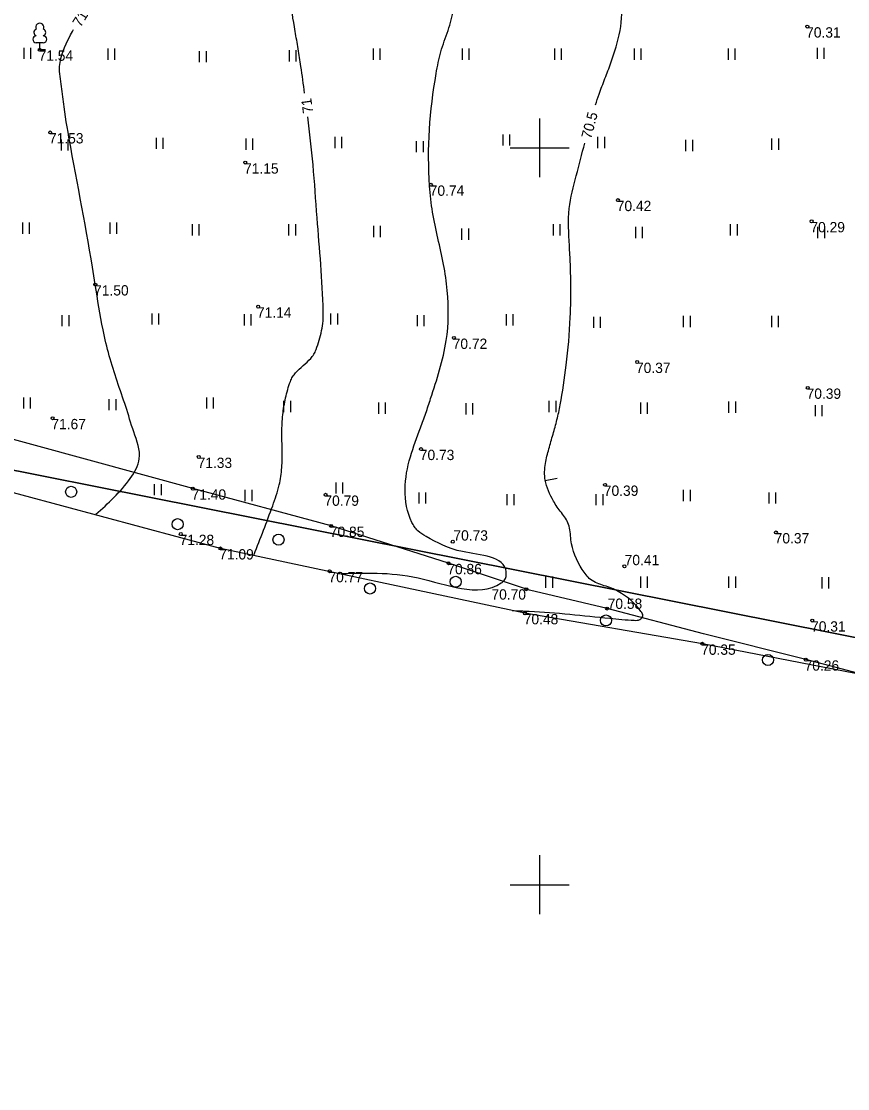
# Model space of a CAD drawing. Extents: x 637052 to 638628, y 6462502 to 6466834.
# Drawn here: x 637714.8 to 637770.9, y 6465736.2 to 6465808.6 of the extents above; entities that cross this region are included whole.
import ezdxf

# ---------------------------------------------------------------- set-up
doc = ezdxf.new("R2010")
doc.units = 0
for name, color, linetype in [('AED', 7, 'Continuous'), ('HALJASTUS', 7, 'Continuous'), ('HORISONTAAL-EH2000', 7, 'Continuous'), ('KORGUS-EH2000', 7, 'Continuous'), ('MOOTPIIR', 7, 'Continuous'), ('PIIR', 7, 'Continuous'), ('PUU', 7, 'Continuous'), ('VORK', 7, 'Continuous')]:
    doc.layers.add(name, color=color, linetype=linetype)

msp = doc.modelspace()

# ---------------------------------------------------------------- linework, layer by layer
at = {"layer": 'AED'}
msp.add_lwpolyline([(637784.245, 6465761.355), (637778.862, 6465762.431), (637768.062, 6465765.272), (637761.116, 6465767.013), (637754.568, 6465768.74), (637749.313, 6465769.997), (637743.806, 6465771.815), (637735.83, 6465774.343), (637726.443, 6465776.873), (637712.109, 6465780.798), (637705.885, 6465782.096), (637695.327, 6465784.435), (637682.828, 6465786.945), (637672.601, 6465788.745), (637668.379, 6465789.513), (637663.193, 6465790.506), (637656.13, 6465791.515), (637655.402, 6465786.772)], dxfattribs=at)
at = {"layer": 'HALJASTUS'}
for p, q in [((637714.968, 6465806.788), (637714.968, 6465806.028)), ((637715.428, 6465806.788), (637715.428, 6465806.028)), ((637720.668, 6465806.731), (637720.668, 6465805.971)), ((637721.128, 6465806.731), (637721.128, 6465805.971)), ((637726.881, 6465806.56), (637726.881, 6465805.8)), ((637727.341, 6465806.56), (637727.341, 6465805.8)), ((637732.98, 6465806.617), (637732.98, 6465805.857)), ((637733.44, 6465806.617), (637733.44, 6465805.857)), ((637738.68, 6465806.731), (637738.68, 6465805.971)), ((637739.14, 6465806.731), (637739.14, 6465805.971)), ((637744.723, 6465806.731), (637744.723, 6465805.971)), ((637745.183, 6465806.731), (637745.183, 6465805.971)), ((637750.993, 6465806.731), (637750.993, 6465805.971)), ((637751.453, 6465806.731), (637751.453, 6465805.971)), ((637756.408, 6465806.731), (637756.408, 6465805.971)), ((637756.868, 6465806.731), (637756.868, 6465805.971)), ((637762.792, 6465806.731), (637762.792, 6465805.971)), ((637763.252, 6465806.731), (637763.252, 6465805.971)), ((637768.834, 6465806.788), (637768.834, 6465806.028)), ((637769.294, 6465806.788), (637769.294, 6465806.028)), ((637736.087, 6465800.743), (637736.087, 6465799.983)), ((637736.547, 6465800.743), (637736.547, 6465799.983)), ((637747.487, 6465800.914), (637747.487, 6465800.154)), ((637747.947, 6465800.914), (637747.947, 6465800.154)), ((637753.928, 6465800.743), (637753.928, 6465799.983)), ((637754.388, 6465800.743), (637754.388, 6465799.983)), ((637717.505, 6465800.572), (637717.505, 6465799.812)), ((637717.965, 6465800.572), (637717.965, 6465799.812)), ((637723.946, 6465800.686), (637723.946, 6465799.926)), ((637724.406, 6465800.686), (637724.406, 6465799.926)), ((637730.045, 6465800.629), (637730.045, 6465799.869)), ((637730.505, 6465800.629), (637730.505, 6465799.869)), ((637741.616, 6465800.457), (637741.616, 6465799.697)), ((637742.076, 6465800.457), (637742.076, 6465799.697)), ((637759.899, 6465800.543), (637759.899, 6465799.783)), ((637760.359, 6465800.543), (637760.359, 6465799.783)), ((637765.741, 6465800.629), (637765.741, 6465799.869)), ((637766.201, 6465800.629), (637766.201, 6465799.869)), ((637714.883, 6465794.925), (637714.883, 6465794.165)), ((637715.343, 6465794.925), (637715.343, 6465794.165)), ((637720.811, 6465794.925), (637720.811, 6465794.165)), ((637721.271, 6465794.925), (637721.271, 6465794.165)), ((637726.397, 6465794.811), (637726.397, 6465794.051)), ((637726.857, 6465794.811), (637726.857, 6465794.051)), ((637732.952, 6465794.811), (637732.952, 6465794.051)), ((637733.412, 6465794.811), (637733.412, 6465794.051)), ((637738.709, 6465794.697), (637738.709, 6465793.937)), ((637739.169, 6465794.697), (637739.169, 6465793.937)), ((637744.694, 6465794.526), (637744.694, 6465793.766)), ((637745.154, 6465794.526), (637745.154, 6465793.766)), ((637750.907, 6465794.811), (637750.907, 6465794.051)), ((637751.367, 6465794.811), (637751.367, 6465794.051)), ((637756.493, 6465794.64), (637756.493, 6465793.88)), ((637756.953, 6465794.64), (637756.953, 6465793.88)), ((637762.934, 6465794.811), (637762.934, 6465794.051)), ((637763.394, 6465794.811), (637763.394, 6465794.051)), ((637768.862, 6465794.64), (637768.862, 6465793.88)), ((637769.322, 6465794.64), (637769.322, 6465793.88)), ((637717.562, 6465788.651), (637717.562, 6465787.891)), ((637718.022, 6465788.651), (637718.022, 6465787.891)), ((637723.661, 6465788.765), (637723.661, 6465788.005)), ((637724.121, 6465788.765), (637724.121, 6465788.005)), ((637729.931, 6465788.708), (637729.931, 6465787.948)), ((637730.391, 6465788.708), (637730.391, 6465787.948)), ((637735.802, 6465788.765), (637735.802, 6465788.005)), ((637736.262, 6465788.765), (637736.262, 6465788.005)), ((637741.673, 6465788.651), (637741.673, 6465787.891)), ((637742.133, 6465788.651), (637742.133, 6465787.891)), ((637747.715, 6465788.708), (637747.715, 6465787.948)), ((637748.175, 6465788.708), (637748.175, 6465787.948)), ((637753.643, 6465788.537), (637753.643, 6465787.777)), ((637754.103, 6465788.537), (637754.103, 6465787.777)), ((637759.742, 6465788.594), (637759.742, 6465787.834)), ((637760.202, 6465788.594), (637760.202, 6465787.834)), ((637765.727, 6465788.594), (637765.727, 6465787.834)), ((637766.187, 6465788.594), (637766.187, 6465787.834)), ((637714.94, 6465783.062), (637714.94, 6465782.302)), ((637715.4, 6465783.062), (637715.4, 6465782.302)), ((637720.754, 6465782.948), (637720.754, 6465782.188)), ((637721.214, 6465782.948), (637721.214, 6465782.188)), ((637727.366, 6465783.062), (637727.366, 6465782.302)), ((637727.826, 6465783.062), (637727.826, 6465782.302)), ((637732.61, 6465782.834), (637732.61, 6465782.074)), ((637733.07, 6465782.834), (637733.07, 6465782.074)), ((637739.051, 6465782.72), (637739.051, 6465781.96)), ((637739.511, 6465782.72), (637739.511, 6465781.96)), ((637744.979, 6465782.663), (637744.979, 6465781.903)), ((637745.439, 6465782.663), (637745.439, 6465781.903)), ((637750.622, 6465782.834), (637750.622, 6465782.074)), ((637751.082, 6465782.834), (637751.082, 6465782.074)), ((637756.835, 6465782.72), (637756.835, 6465781.96)), ((637757.295, 6465782.72), (637757.295, 6465781.96)), ((637762.82, 6465782.777), (637762.82, 6465782.017)), ((637763.28, 6465782.777), (637763.28, 6465782.017)), ((637768.691, 6465782.549), (637768.691, 6465781.789)), ((637769.151, 6465782.549), (637769.151, 6465781.789)), ((637723.832, 6465777.187), (637723.832, 6465776.427)), ((637724.292, 6465777.187), (637724.292, 6465776.427)), ((637736.144, 6465777.302), (637736.144, 6465776.542)), ((637736.604, 6465777.302), (637736.604, 6465776.542)), ((637729.988, 6465776.788), (637729.988, 6465776.028)), ((637730.448, 6465776.788), (637730.448, 6465776.028)), ((637741.787, 6465776.617), (637741.787, 6465775.857)), ((637742.247, 6465776.617), (637742.247, 6465775.857)), ((637747.772, 6465776.503), (637747.772, 6465775.743)), ((637748.232, 6465776.503), (637748.232, 6465775.743)), ((637753.814, 6465776.503), (637753.814, 6465775.743)), ((637754.274, 6465776.503), (637754.274, 6465775.743)), ((637759.742, 6465776.788), (637759.742, 6465776.028)), ((637760.202, 6465776.788), (637760.202, 6465776.028)), ((637765.556, 6465776.617), (637765.556, 6465775.857)), ((637766.016, 6465776.617), (637766.016, 6465775.857)), ((637750.394, 6465770.914), (637750.394, 6465770.154)), ((637750.854, 6465770.914), (637750.854, 6465770.154)), ((637756.835, 6465770.914), (637756.835, 6465770.154)), ((637757.295, 6465770.914), (637757.295, 6465770.154)), ((637762.82, 6465770.914), (637762.82, 6465770.154)), ((637763.28, 6465770.914), (637763.28, 6465770.154)), ((637769.147, 6465770.857), (637769.147, 6465770.097)), ((637769.607, 6465770.857), (637769.607, 6465770.097))]:
    msp.add_line(p, q, dxfattribs=at)
for centre in [(637718.185, 6465776.658), (637725.413, 6465774.463), (637732.264, 6465773.407), (637738.477, 6465770.099), (637744.291, 6465770.555), (637754.494, 6465767.932), (637765.495, 6465765.251)]:
    msp.add_circle(centre, 0.375, dxfattribs=at)
at = {"layer": 'HORISONTAAL-EH2000'}
msp.add_line((637750.374, 6465777.436), (637751.179, 6465777.59), dxfattribs=at)
for points in [[(637753.785, 6465802.906), (637754.031, 6465803.639), (637754.428, 6465804.699), (637754.828, 6465805.762), (637755.187, 6465806.845), (637755.564, 6465809.072), (637755.545, 6465809.853), (637755.238, 6465811.197), (637754.847, 6465811.674), (637754.443, 6465812.124), (637753.613, 6465812.968), (637752.773, 6465813.783), (637751.951, 6465814.623), (637750.251, 6465816.445), (637748.596, 6465818.323), (637746.896, 6465821.082), (637745.583, 6465824.079), (637744.843, 6465825.833), (637744.282, 6465827.642), (637743.802, 6465831.068), (637743.391, 6465837.167), (637743.528, 6465841.073), (637744.419, 6465846.966), (637745.788, 6465854.709), (637746.077, 6465855.886), (637746.436, 6465857.049), (637746.775, 6465858.215), (637747.004, 6465859.403), (637747.483, 6465864.234), (637747.689, 6465866.084), (637748.031, 6465867.454), (637749.194, 6465869.053)], [(637784.245, 6465761.355), (637785.835, 6465763.796), (637786.841, 6465764.752), (637787.43, 6465765.152), (637787.992, 6465765.577), (637788.716, 6465766.194), (637789.412, 6465766.844), (637790.109, 6465767.494), (637790.834, 6465768.113), (637792.642, 6465769.313), (637794.589, 6465770.302), (637796.558, 6465771.259), (637798.436, 6465772.361), (637802.408, 6465775.273), (637805.12, 6465777.436), (637806.433, 6465778.572), (637807.715, 6465779.762), (637808.965, 6465781.501), (637809.396, 6465782.475), (637809.735, 6465783.462), (637809.975, 6465784.598), (637810.019, 6465785.175), (637810.011, 6465785.746), (637809.238, 6465787.882), (637808.142, 6465789.144), (637807, 6465790.339), (637804.64, 6465792.6), (637802.268, 6465794.815), (637799.994, 6465797.132), (637797.062, 6465800.337), (637794.154, 6465803.551), (637791.324, 6465806.879), (637789.955, 6465808.619), (637788.626, 6465810.426), (637787.667, 6465813.03), (637787.513, 6465814.478), (637787.609, 6465815.97), (637787.631, 6465817.464), (637787.514, 6465818.201), (637787.256, 6465818.923), (637786.51, 6465819.815), (637786.015, 6465820.124), (637785.476, 6465820.362), (637783.59, 6465820.613), (637781.646, 6465820.337), (637779.716, 6465820.056), (637777.874, 6465820.293), (637776.486, 6465820.975), (637775.204, 6465821.869), (637774.36, 6465822.74), (637773.663, 6465823.749), (637772.983, 6465824.76), (637772.191, 6465825.638), (637770.897, 6465826.223), (637769.588, 6465825.912), (637769.055, 6465825.287), (637768.649, 6465824.597), (637768.082, 6465823.103), (637767.919, 6465822.065), (637767.997, 6465820.999), (637768.48, 6465818.824), (637768.747, 6465816.664), (637768.554, 6465815.617), (637768.333, 6465815.106), (637768.013, 6465814.606), (637767.633, 6465814.255), (637767.192, 6465814.126), (637765.952, 6465814.302), (637764.726, 6465814.743), (637761.609, 6465816.197), (637758.7, 6465818.032), (637753.701, 6465823.582), (637753.183, 6465824.464), (637752.711, 6465825.359), (637751.92, 6465827.214), (637751.274, 6465829.146), (637750.719, 6465831.084), (637750.14, 6465835.026), (637750.144, 6465835.779), (637750.175, 6465836.533), (637750.206, 6465837.287), (637750.208, 6465838.041), (637749.934, 6465847.428), (637749.866, 6465850.367), (637749.876, 6465851.836), (637749.952, 6465853.305), (637750.501, 6465855.977), (637751.338, 6465858.598), (637752.416, 6465862.132), (637753.43, 6465864.907)], [(637736.256, 6465771.094), (637741.734, 6465770.819), (637747.384, 6465770.477), (637747.589, 6465770.648), (637747.726, 6465771.231), (637744.747, 6465772.601), (637742.282, 6465773.629), (637741.722, 6465774.017), (637741.5, 6465774.282), (637741.323, 6465774.588), (637740.858, 6465776.82), (637741.22, 6465779.042), (637741.91, 6465781.007), (637742.265, 6465781.99), (637742.59, 6465782.982), (637743.651, 6465786.922), (637743.72, 6465790.314), (637743.468, 6465792.089), (637743.086, 6465793.859), (637742.721, 6465795.629), (637742.521, 6465797.406), (637742.967, 6465805.047), (637743.285, 6465806.513), (637743.771, 6465807.969), (637744.146, 6465809.412), (637744.204, 6465810.127), (637744.131, 6465810.837), (637743.613, 6465812.301), (637742.898, 6465813.715), (637740.792, 6465817.792), (637737.574, 6465824.576), (637737.088, 6465826.113), (637736.786, 6465827.707), (637736.518, 6465829.311), (637736.136, 6465830.88), (637735.424, 6465832.828), (637734.698, 6465834.786), (637734.037, 6465836.897), (637733.795, 6465837.962), (637733.67, 6465839.034), (637733.845, 6465841.637), (637734.355, 6465844.242), (637736.547, 6465853.287), (637737.113, 6465854.853), (637737.754, 6465856.389), (637738.994, 6465859.471)], [(637812.695, 6465781.425), (637813.223, 6465782.477), (637814.045, 6465784.464), (637814.768, 6465786.991), (637814.979, 6465788.267), (637815.072, 6465789.535), (637813.908, 6465793.03), (637812.578, 6465794.722), (637811.22, 6465796.262), (637808.361, 6465799.128), (637799.733, 6465807.351), (637796.377, 6465810.571), (637795.171, 6465812.186), (637794.716, 6465813.106), (637794.323, 6465814.066), (637793.775, 6465816.396), (637793.725, 6465817.577), (637793.765, 6465818.763), (637793.793, 6465819.948), (637793.706, 6465821.124), (637792.474, 6465826.263), (637790.625, 6465830.991), (637789.318, 6465833.688), (637788.574, 6465834.99), (637787.748, 6465836.268), (637786.516, 6465837.432), (637785.853, 6465837.763), (637785.18, 6465837.985), (637783.845, 6465837.981), (637779.325, 6465836.61), (637777.339, 6465836.062), (637775.285, 6465836.679), (637774.231, 6465837.179), (637773.224, 6465837.704), (637772.221, 6465838.231), (637771.176, 6465838.734), (637770.474, 6465838.974), (637769.965, 6465838.969), (637769.714, 6465838.859), (637769.481, 6465838.666), (637769.253, 6465838.326), (637769.141, 6465837.981), (637768.968, 6465837.295), (637768.077, 6465835.205), (637766.502, 6465831.231), (637765.886, 6465830.512), (637765.544, 6465830.786), (637764.962, 6465833.869), (637764.208, 6465837.432), (637763.763, 6465840.653), (637763.044, 6465844.011), (637762.461, 6465845.938)], [(637734.031, 6465803.701), (637733.787, 6465805.526), (637733.603, 6465806.717), (637733.393, 6465807.903), (637733.068, 6465810.289), (637732.999, 6465811.796), (637732.965, 6465813.304), (637732.931, 6465814.983), (637732.952, 6465815.334), (637733.001, 6465815.686), (637733.041, 6465816.037), (637733.046, 6465816.212), (637733.034, 6465816.387), (637732.786, 6465817.047), (637732.349, 6465817.621), (637731.63, 6465818.443)], [(637719.868, 6465775.136), (637722.197, 6465777.569), (637722.813, 6465778.905), (637722.436, 6465780.721), (637721.891, 6465782.449), (637721.306, 6465784.163), (637720.348, 6465787.642), (637719.826, 6465790.726), (637718.156, 6465800.045), (637717.706, 6465802.783), (637717.529, 6465804.156), (637717.403, 6465805.526), (637718.088, 6465807.548), (637718.347, 6465808.02)], [(637730.603, 6465772.396), (637731.87, 6465775.719), (637732.315, 6465777.124), (637732.428, 6465777.708), (637732.488, 6465778.298), (637732.51, 6465779.492), (637732.493, 6465780.693), (637732.507, 6465781.291), (637732.554, 6465781.886), (637732.748, 6465783.028), (637732.891, 6465783.591), (637733.068, 6465784.147), (637733.219, 6465784.457), (637733.426, 6465784.731), (637733.936, 6465785.221), (637734.448, 6465785.714), (637734.659, 6465785.992), (637734.814, 6465786.306), (637735.027, 6465786.95), (637735.189, 6465787.598), (637735.284, 6465788.252), (637735.294, 6465788.91), (637734.883, 6465795.248), (637734.609, 6465798.845), (637734.245, 6465802.092)], [(637748.116, 6465768.605), (637749.289, 6465768.558), (637754.768, 6465768.079), (637756.411, 6465767.942), (637756.788, 6465767.993), (637756.993, 6465768.25), (637756.873, 6465768.541), (637755.333, 6465769.894), (637754.873, 6465770.122), (637754.384, 6465770.288), (637753.899, 6465770.462), (637753.449, 6465770.717), (637752.884, 6465771.385), (637752.114, 6465773.406), (637751.96, 6465774.451), (637751.744, 6465774.865), (637751.468, 6465775.247), (637751.182, 6465775.625), (637750.933, 6465776.027), (637750.368, 6465777.449), (637750.385, 6465778.58), (637750.623, 6465779.574), (637750.9, 6465780.562), (637751.17, 6465781.553), (637751.386, 6465782.554), (637751.797, 6465785.261), (637752.071, 6465788.481), (637752.106, 6465790.845), (637752.076, 6465792.105), (637752.011, 6465793.364), (637752.003, 6465795.882), (637752.482, 6465798.109), (637753.052, 6465800.312)]]:
    msp.add_spline(points, degree=3, dxfattribs=at)
at = {"layer": 'KORGUS-EH2000'}
for centre in [(637768.166, 6465808.227), (637716.055, 6465806.65), (637716.762, 6465801.042), (637730.008, 6465798.996), (637742.611, 6465797.492), (637755.309, 6465796.453), (637768.456, 6465795.013), (637719.826, 6465790.726), (637730.882, 6465789.224), (637744.17, 6465787.102), (637756.614, 6465785.469), (637768.198, 6465783.716), (637716.924, 6465781.652), (637726.85, 6465779.023), (637741.938, 6465779.56), (637726.443, 6465776.873), (637754.431, 6465777.133), (637735.46, 6465776.457), (637735.83, 6465774.343), (637766.031, 6465773.905), (637725.63, 6465773.795), (637744.094, 6465773.274), (637728.321, 6465772.815), (637743.806, 6465771.815), (637735.734, 6465771.27), (637755.746, 6465771.605), (637749.085, 6465770.049), (637754.568, 6465768.74), (637748.994, 6465768.416), (637768.502, 6465767.922), (637761.04, 6465766.348), (637768.062, 6465765.272)]:
    msp.add_circle(centre, 0.1, dxfattribs=at)
at = {"layer": 'MOOTPIIR'}
msp.add_lwpolyline([(637859.586, 6465813.572), (637858.293, 6465747.528), (637851.07, 6465747.804), (637844.814, 6465748.215), (637839.018, 6465750.409), (637828.735, 6465752.299), (637818.604, 6465755.203), (637761.04, 6465766.348), (637748.994, 6465768.416), (637728.321, 6465772.815), (637712.145, 6465777.153)], dxfattribs=at)
at = {"layer": 'PIIR'}
msp.add_lwpolyline([(637810.23, 6465956.98), (637846.38, 6465958.05), (637844.77, 6465752.2), (637580.77, 6465804.64), (637575.48, 6465887.92), (637736.14, 6465936.54)], close=True, dxfattribs=at)
msp.add_lwpolyline([(637529.39, 6465657.39), (637518.11, 6465666.61), (637512.3, 6465670.97), (637579.99, 6465759.4), (637580.77, 6465804.64), (637844.77, 6465752.2), (637842.65, 6465630.23)], dxfattribs=at)
at = {"layer": 'PUU'}
for p, q in [((637716.295, 6465807.125), (637715.815, 6465807.125)), ((637716.055, 6465806.65), (637716.055, 6465807.125)), ((637716.435, 6465806.65), (637716.055, 6465806.65))]:
    msp.add_line(p, q, dxfattribs=at)
for centre, radius, start, end in [((637715.885, 6465807.823), 0.233, 109.02174, 253.14154), ((637716.055, 6465808.17), 0.277, 332.5799, 207.4201), ((637716.225, 6465807.823), 0.233, 286.85082, 70.98591), ((637715.818, 6465807.362), 0.238, 90.0016, 269.3953), ((637716.292, 6465807.362), 0.238, 270.6047, 89.9984)]:
    msp.add_arc(centre, radius, start, end, dxfattribs=at)
at = {"layer": 'VORK'}
for p, q in [((637750, 6465798), (637750, 6465802)), ((637748, 6465800), (637752, 6465800)), ((637750, 6465748), (637750, 6465752)), ((637748, 6465750), (637752, 6465750))]:
    msp.add_line(p, q, dxfattribs=at)

# ---------------------------------------------------------------- texts
at = {"layer": 'HORISONTAAL-EH2000'}
for s, rotation, p in [('71.5', 58.44197, (637718.823, 6465808.139)), ('71', 97.64698, (637734.623, 6465802.376)), ('70.5', 75.04102, (637753.48, 6465800.56))]:
    msp.add_text(s, height=0.7, rotation=rotation, dxfattribs=at).set_placement(p)
at = {"layer": 'KORGUS-EH2000'}
for s, p in [('70.31', (637768.086, 6465807.48)), ('71.54', (637715.975, 6465805.903)), ('71.53', (637716.682, 6465800.295)), ('71.15', (637729.928, 6465798.249)), ('70.74', (637742.531, 6465796.745)), ('70.42', (637755.229, 6465795.706)), ('70.29', (637768.376, 6465794.266)), ('71.50', (637719.746, 6465789.979)), ('71.14', (637730.802, 6465788.477)), ('70.72', (637744.09, 6465786.355)), ('70.37', (637756.534, 6465784.722)), ('70.39', (637768.118, 6465782.969)), ('71.67', (637716.844, 6465780.905)), ('71.33', (637726.77, 6465778.276)), ('70.73', (637741.858, 6465778.813)), ('71.40', (637726.363, 6465776.126)), ('70.39', (637754.351, 6465776.386)), ('70.79', (637735.38, 6465775.71)), ('70.85', (637735.75, 6465773.596)), ('70.73', (637744.139, 6465773.35)), ('71.28', (637725.55, 6465773.048)), ('70.37', (637765.951, 6465773.158)), ('71.09', (637728.241, 6465772.068)), ('70.86', (637743.726, 6465771.068)), ('70.41', (637755.766, 6465771.681)), ('70.77', (637735.654, 6465770.523)), ('70.70', (637746.721, 6465769.346)), ('70.58', (637754.613, 6465768.716)), ('70.48', (637748.914, 6465767.669)), ('70.31', (637768.422, 6465767.175)), ('70.35', (637760.96, 6465765.601)), ('70.26', (637767.982, 6465764.525))]:
    msp.add_text(s, height=0.7, dxfattribs=at).set_placement(p)

doc.saveas('drawing.dxf')
